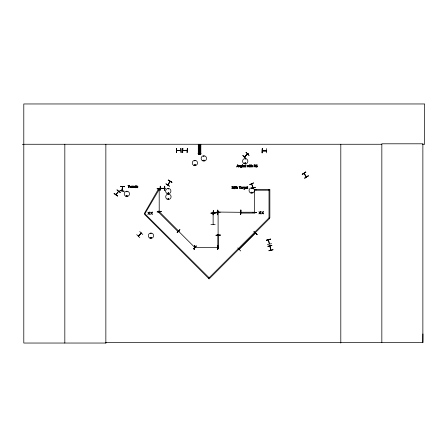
<?xml version="1.0" encoding="UTF-8"?>
<svg xmlns="http://www.w3.org/2000/svg" width="447" height="447" viewBox="0 0 447 447"><rect width="100%" height="100%" fill="white"/><g stroke="black" fill="none" stroke-linecap="round" stroke-linejoin="round"><path stroke-width="0.67" d="M422.56 144.264L424.65 144.264L424.65 103.961L23.792 103.961L23.792 343.039L105.917 343.039L105.861 342.57L422.868 342.57L422.929 333.926M178.772 231.194L178.929 231.585L178.694 231.149M194.763 247.426L178.582 231.278L179.029 231.423M251.538 183.957L253.002 187.863M122.087 190.824L122.64 186.561L121.914 190.69M119.852 190.763L124.093 191.266M121.93 190.735L122.428 186.595M122.104 190.713L122.607 186.65M159.182 189.243L159.21 188.796M159.383 189.182L159.378 188.807M159.372 211.61L159.182 211.207L159.355 211.666M218.075 212.66L218.102 212.213M218.203 212.085L218.253 212.688L218.203 212.062M254.689 190.204L254.689 189.863M254.667 212.258L254.645 212.643M126.462 195.842C127.68 194.495 126.875 197.401 126.54 195.652M150.734 233.485L151.192 233.546L150.762 233.429M168.044 188.802L168.474 188.975L168.089 188.751M168.161 194.618L168.625 194.557L168.184 194.501M168.513 193.138C167.977 192.031 168.011 194.121 168.513 193.009M168.67 193.182C167.955 191.696 167.731 194.205 168.603 193.266M168.681 198.77C167.815 199.714 168.402 197.686 168.608 198.898M194.657 160.752L195.093 160.635L194.708 160.859M195.171 165.044C194.68 163.915 194.495 165.938 195.149 164.965M195.305 164.965C194.233 166.217 194.668 163.736 195.266 164.865M203.569 160.333C204.055 161.462 204.245 159.439 203.592 160.412M244.783 163.211C246.146 161.915 244.962 164.787 244.928 162.937M245.431 158.992L244.995 159.11L245.381 158.892M244.911 163.211C245.677 162.334 245.33 164.077 244.95 163.272M252.002 192.573C251.493 191.528 251.37 193.305 251.946 192.629M252.097 192.601C251.482 191.003 251.074 193.886 252.136 192.501M159.188 188.885L159.21 211.627M218.08 212.303L218.276 212.599M254.477 189.863L254.499 212.649M254.667 190.187L254.667 189.785M213.124 213.163L213.141 224.388M304.195 173.749L304.133 173.319M194.825 247.504L194.864 247.264M199.647 154.388L199.418 153.913M244.38 156.791L247.448 153.841M126.674 191.512L126.993 191.83L126.819 191.422M150.633 237.508C151.136 239.279 151.539 236.217 150.594 237.798M168.033 198.563C168.72 200.362 168.754 197.194 168.055 198.965M218.27 235.072L218.27 234.697M306.564 176.833L306.363 176.504M118.639 191.417L116.052 194.668M217.912 212.28L218.248 212.213M217.225 247.359L217.695 247.359M240.603 212.303L217.907 212.062M176.571 150.399L180.845 150.399L176.571 150.544M160.305 188.276L160.78 188.276M182.801 150.399L187.014 150.561M266.194 150.829C267.636 149.985 261.031 150.862 262.691 150.594M253.209 187.818L251.745 183.963M165.999 183.84L169.53 186.259L165.982 183.868M168.212 180.186L171.866 182.404M169.933 181.298L167.943 184.985M167.882 185.002L170.106 181.326L167.932 184.946M255.399 233.205L239.223 249.381M255.097 233.451L255.321 233.256M244.833 156.634L248.359 153.293L244.481 156.936M204.178 160.602C202.491 161.171 204.631 159.071 204.039 160.741M114.086 193.517L117.567 196.01L114.102 193.501M116.946 189.947L120.243 192.668M118.516 191.282L116.036 194.657M213.375 212.588L217.6 212.56M217.907 212.085L218.248 212.107M194.87 247.359L217.672 247.537L217.309 247.336M165.563 188.517L160.395 188.254M253.214 187.88L253.047 187.433L253.058 187.891M138.408 236.111L141.347 233.038L138.313 236.145M139.743 231.552L142.8 234.53M138.374 236.145L141.353 233.105M139.777 237.592L136.721 234.608M177.101 232.68L179.973 229.512L177.141 232.719M193.339 248.912L196.362 245.895M193.473 249.046L196.473 246.006M237.759 247.934L240.754 250.979M257.137 234.591L253.93 231.758L257.126 234.608M255.22 233.619L255.505 233.312M208.537 278.352L269.021 217.868L269.021 189.388M242.777 155.506L245.772 158.556M246.012 152.36L248.99 155.422M268.401 239.793L269.39 243.95L268.351 239.788M271.005 250.091L269.832 246.012M251.907 192.679L251.6 192.718M305.809 172.123L302.183 174.38L305.826 172.145M302.194 174.397L305.703 171.966M302.284 174.531L305.793 172.095M304.765 178.113L308.396 175.855L304.748 178.09M304.781 178.141L308.296 175.705M141.129 233.043L138.207 236.038M194.836 247.336L194.607 247.035M126.948 196.121C127.68 195.132 125.836 195.982 127.004 196.065M251.667 188.058L251.722 188.522L251.722 188.075M255.164 187.198L252.298 188.26L255.226 187.366M252.376 188.45L255.22 187.343M266.378 240.212L270.536 239.223M267.401 244.487L271.592 243.649M267.814 246.236L272.022 245.459L267.854 246.386M268.87 250.661L273.028 249.672M268.904 250.812L273.067 249.845M266.49 150.829L262.294 150.784M160.35 188.276L164.569 188.254L164.043 188.472M203.849 156.405C203.106 155.841 204.709 156.182 203.698 156.344M245.101 162.837L245.47 162.937M150.969 237.988C151.93 237.223 149.924 237.564 151.03 237.944M157.148 188.751L161.417 188.723M254.265 189.539L256.707 189.757M254.265 189.718L256.707 189.701L254.265 189.768M217.806 210.051L217.616 214.772L217.806 210.051L217.806 214.32M216.041 212.169L220.31 212.202M252.438 212.683L256.707 212.632L254.27 212.867M216.041 235.128L220.31 235.133M194.808 245.297L194.601 249.571L194.752 245.297M217.264 247.359L217.655 247.504M210.911 213.118L215.186 213.124M210.911 224.59L215.186 224.601M22.35 144.431L23.792 144.426M23.792 144.264L381.839 144.264M198.462 144.923L200.597 144.923M198.462 146.096L200.597 146.096M198.457 147.136L200.597 147.136M176.336 148.337L176.353 152.606M180.845 148.337L181.063 152.606M198.457 148.315L200.597 148.315M266.58 148.577L266.635 152.846M182.801 150.544L187.086 150.544M262.294 150.835L266.591 150.835M262.294 150.941L266.591 150.941M181.08 152.606L180.873 148.337M187.075 152.606L187.31 148.337L187.131 152.606M198.462 153.349L200.597 153.349M198.105 153.679L200.954 153.679M198.105 153.768L200.954 153.768M199.356 153.885L199.692 153.885M198.462 154.522L200.764 154.522L200.753 144.314L200.714 154.522M199.044 154.533L198.295 154.533L198.295 144.325M199.356 154.539L199.692 154.539M160.305 186.215L160.071 190.489L160.249 186.215M160.294 188.427L164.591 188.427M161.512 188.533L164.898 188.533M269.021 190.221L254.779 190.221L254.779 189.388L269.854 189.388L269.854 217.868L269.021 217.868L269.608 218.46L209.123 278.939L144.543 214.353L159.367 189.103L158.651 188.684L144.409 213.353L209.123 277.766M164.58 190.489L164.636 186.215M240.357 212.241L254.594 212.241L254.594 213.074L240.357 213.074L240.279 212.275M306.396 176.878L304.005 173.391L306.357 176.867M124.668 186.595L120.399 186.287L124.646 186.779M119.874 190.584L124.11 191.109M213.42 212.761L217.605 212.755L213.308 212.806M168.323 180.001L171.978 182.214M168.24 180.135L171.894 182.348L168.223 180.163M194.724 247.431L194.624 247.018M117.041 189.824L120.377 192.495M114.197 193.378L117.533 196.049M253.952 231.736L256.991 234.736M246.034 152.343L249.035 155.383M242.905 155.383L245.884 158.445M303.966 173.419L306.413 176.951M269.871 245.956L270.821 250.147M240.737 210.045L240.737 214.32M218.097 234.658L218.102 235.044L218.102 212.258M217.616 210.498L217.678 214.772M217.912 247.124L217.683 245.297L217.711 249.566L217.924 248.342M217.745 245.297L217.773 249.566M422.868 342.57L422.868 143.8L381.839 143.8L381.839 342.57M340.804 144.264L340.804 343.039M262.249 148.577L262.3 152.846M200.614 144.314L200.597 154.522M200.429 147.035L200.44 144.314L200.48 154.522L200.44 148.398M200.34 144.314L200.295 147.035M200.34 148.398L200.351 153.841M200.016 144.314L200.021 147.035M200.066 148.398L200.021 153.841M199.854 154.522L199.2 154.522M199.038 144.325L198.993 147.046M199.044 148.41L198.993 153.852M198.898 144.325L198.898 154.533M198.854 144.325L198.876 154.533M198.708 144.325L198.719 147.046M198.764 148.41L198.719 153.852M198.63 144.325L198.619 154.533M198.58 144.325L198.58 154.533M198.44 144.325L198.485 154.533M198.345 144.325L198.345 154.533M182.739 148.337L182.739 152.606M176.509 148.337L176.509 152.606M164.798 186.215L164.798 190.489M105.855 144.264L105.855 343.039M64.826 144.264L64.826 343.039M232.971 187.505A0.631 0.631 0 0 0 232.641 187.299L232.144 187.282L232.144 186.678L233.088 186.416L231.853 186.416C231.675 187.869 234.183 187.941 231.758 188.589L232.798 188.589L233.088 187.768A0.559 0.559 0 0 0 232.87 187.41M233.401 187.259C234.474 192.35 235.887 183.527 233.401 187.259M233.714 187.148C233.837 190.78 235.262 185.298 233.714 187.148M235.122 186.885C235.798 189.427 236.72 185.036 235.122 186.885M236.776 187.891C237.452 190.433 238.374 186.036 236.776 187.891M241.838 166.876L241.542 167.597L240.581 167.636C243.319 166.871 238.732 167.195 240.994 165.34A0.76 0.76 0 0 1 241.553 165.446L241.838 165.373L241.838 166.876M245.029 188.478L244.738 189.198L243.771 189.237C246.515 188.478 241.928 188.796 244.185 186.947A0.76 0.76 0 0 1 244.744 187.053L245.029 186.98L245.029 188.478M137.894 186.907L137.687 187.567A0.67 0.67 0 0 1 137.302 187.785L136.491 187.427L136.586 186.248A0.676 0.676 0 0 1 136.972 186.025L137.302 186.025A0.665 0.665 0 0 1 137.687 186.243L137.894 186.907M235.396 186.84C235.474 188.668 236.39 185.935 235.396 186.84M237.05 187.846C237.117 189.684 238.055 186.907 237.05 187.846M133.044 186.717L133.379 187.662L134.463 187.645L133.329 187.075L134.497 186.935L134.206 186.114L133.502 186.069L133.044 186.717M134.681 186.712L134.933 187.667L136.089 187.751L136.089 185.393L135.804 186.125A0.771 0.771 0 0 0 135.24 186.025A0.665 0.665 0 0 0 134.882 186.248L134.681 186.712M242.855 166.033L243.19 166.977L244.274 166.966L243.14 166.39L244.302 166.25L244.017 165.429L243.308 165.39L242.855 166.033M244.487 166.027L244.738 166.988L245.895 167.066L245.895 164.708L245.61 165.44A0.771 0.771 0 0 0 245.051 165.345A0.665 0.665 0 0 0 244.693 165.563L244.487 166.027M245.342 187.639L245.671 188.584L246.755 188.567L245.626 187.991L246.789 187.857L246.504 187.036L245.794 186.991L245.342 187.639M256.042 165.284C256.869 166.642 258.036 166.569 256.014 166.932C257.466 167.854 258.17 165.608 256.416 165.613C256.477 164.77 258.467 165.139 256.483 164.814A0.721 0.721 0 0 0 256.148 165.055L256.042 165.284M136.704 186.617C136.911 189.243 138.313 185.259 136.704 186.617M134.994 186.639C135.195 189.154 136.419 185.231 134.994 186.639M244.8 165.954C245.006 168.469 246.23 164.552 244.8 165.954M240.877 188.019L240.86 188.181A0.581 0.581 0 0 0 240.95 188.489L242.207 188.673L242.106 187.142L241 187.014L241.928 187.556L240.877 188.019M240.743 165.938C240.967 168.329 242.151 164.585 240.743 165.938M243.933 187.539C244.163 189.936 245.347 186.192 243.933 187.539M199.066 147.599C199.647 149.415 200.48 146.32 199.066 147.599M241.173 188.047L241.603 188.444L241.928 187.785L241.173 188.047M249.04 165.373L248.761 166.686L248.348 165.373L247.711 166.686L247.118 165.373L247.549 167.066L248.225 165.764L248.901 167.066L249.331 165.373L249.04 165.373M133.362 186.528C134.435 187.567 134.245 185.555 133.362 186.528M243.174 165.843C244.241 166.882 244.034 164.882 243.174 165.843M245.66 187.449C246.733 188.483 246.537 186.477 245.66 187.449M237.228 166.435L236.72 167.066L237.48 164.809L237.849 164.809L238.609 167.066L238.089 166.435L237.228 166.435M237.659 165.116L237.312 166.183L238.005 166.183L237.659 165.116M236.944 186.416L235.759 188.673L236.944 186.416M149.326 212.113L148.778 213.001L147.896 212.113L148.588 213.241L147.873 214.37L148.756 213.47L149.65 214.37L148.946 213.23L149.65 212.113L149.326 212.113M152.097 212.113L151.55 213.001L150.667 212.113L151.365 213.241L150.645 214.37L151.527 213.47L152.421 214.37L151.717 213.23L152.421 212.113L152.097 212.113M260.366 211.71L259.819 212.593L258.936 211.71L259.634 212.833L258.919 213.962L259.802 213.063L260.696 213.962L259.986 212.822L260.69 211.71L260.366 211.71M263.138 211.71L262.59 212.593L261.707 211.71L262.406 212.833L261.691 213.962L262.573 213.063L263.467 213.962L262.758 212.822L263.467 211.71L263.138 211.71M132.603 186.058L132.183 186.69L131.429 186.058L132.01 186.913L131.424 187.751L132.167 187.109L132.927 187.751L132.346 186.891L132.927 186.058L132.603 186.058M158.702 211.129L158.115 211.722L178.252 231.859L178.839 231.272L158.702 211.129M243 187.382L242.609 188.673L242.609 186.98L243.503 186.986L243 187.382M239.212 165.463L238.804 165.373L238.804 167.066L239.089 165.803L239.525 165.597L240.134 167.066L240.056 165.586L239.212 165.463M251.739 165.463L251.326 164.708L251.326 167.066L251.611 165.803L252.052 165.597L252.661 167.066L252.577 165.586L251.739 165.463M130.915 187.561L129.96 187.556L129.87 186.058L130.474 187.528L130.915 187.321L131.2 186.058L131.2 187.751L130.915 187.561M253.544 182.946L249.627 184.672L253.533 182.929M251.102 166.798L250.633 166.742L250.594 165.613L251.119 165.373L250.309 164.887C249.985 165.301 250.197 167.826 251.119 166.798M247.889 188.399L247.42 188.349L247.381 187.215L247.906 186.98L247.096 186.494C246.766 186.902 246.984 189.433 247.906 188.399M270.502 239.067L266.395 240.268L270.496 239.05M161.417 188.545L157.148 188.807L161.417 188.545M240.916 210.045L240.709 214.32L240.916 210.045M213.314 210.526L213.107 214.8L213.314 210.526M161.417 211.654L157.148 211.917L161.417 211.654M220.31 235.072L216.041 235.34L220.31 235.072M215.186 213.029L210.911 213.152L215.186 213.018M182.801 148.337L182.566 152.606L182.801 148.337M262.305 148.577L262.071 152.846L262.305 148.577M242.542 164.708L242.257 164.708L242.257 167.066L242.542 167.066L242.542 164.708M249.89 164.798L249.566 165.088L249.89 164.798M254.477 164.809L254.052 164.809L254.052 167.066L254.332 165.122L255.667 167.066L255.667 164.809L255.388 166.597L254.477 164.809M249.873 165.373L249.588 165.373L249.588 167.066L249.873 167.066L249.873 165.373M129.675 185.494L127.864 185.494L128.619 185.762L128.619 187.751L128.92 187.751L128.92 185.762L129.675 185.494M240.777 186.416L238.961 186.416L239.715 186.684L239.715 188.673L240.017 188.673L240.017 186.684L240.777 186.416M218.628 234.452L217.795 234.452L217.795 248.688L218.628 248.688L218.628 234.452M200.2 154.522L200.2 144.314L200.161 154.522M202.497 160.752A2.704 2.704 0 0 0 206.548 158.411A2.704 2.704 0 0 0 202.497 156.076A2.704 2.704 0 0 0 202.497 160.752M193.568 165.261A2.648 2.648 0 0 0 197.54 162.971A2.648 2.648 0 0 0 193.568 160.674A2.648 2.648 0 0 0 193.568 165.261M167.038 199.116A2.704 2.704 0 0 0 171.089 196.775A2.704 2.704 0 0 0 167.038 194.434A2.704 2.704 0 0 0 167.038 199.116M166.938 193.378A2.66 2.66 0 0 0 170.927 191.076A2.66 2.66 0 0 0 166.938 188.774A2.66 2.66 0 0 0 166.938 193.378M243.861 163.524A2.671 2.671 0 0 0 247.867 161.211A2.671 2.671 0 0 0 243.861 158.903A2.671 2.671 0 0 0 243.861 163.524M125.551 196.138A2.648 2.648 0 0 0 129.524 193.847A2.648 2.648 0 0 0 125.551 191.551A2.648 2.648 0 0 0 125.551 196.138M149.633 238.011A2.665 2.665 0 0 0 153.634 235.703A2.665 2.665 0 0 0 149.633 233.395A2.665 2.665 0 0 0 149.633 238.011M250.376 192.841A2.704 2.704 0 0 0 254.427 190.506A2.704 2.704 0 0 0 250.376 188.165A2.704 2.704 0 0 0 250.376 192.841"/></g></svg>
